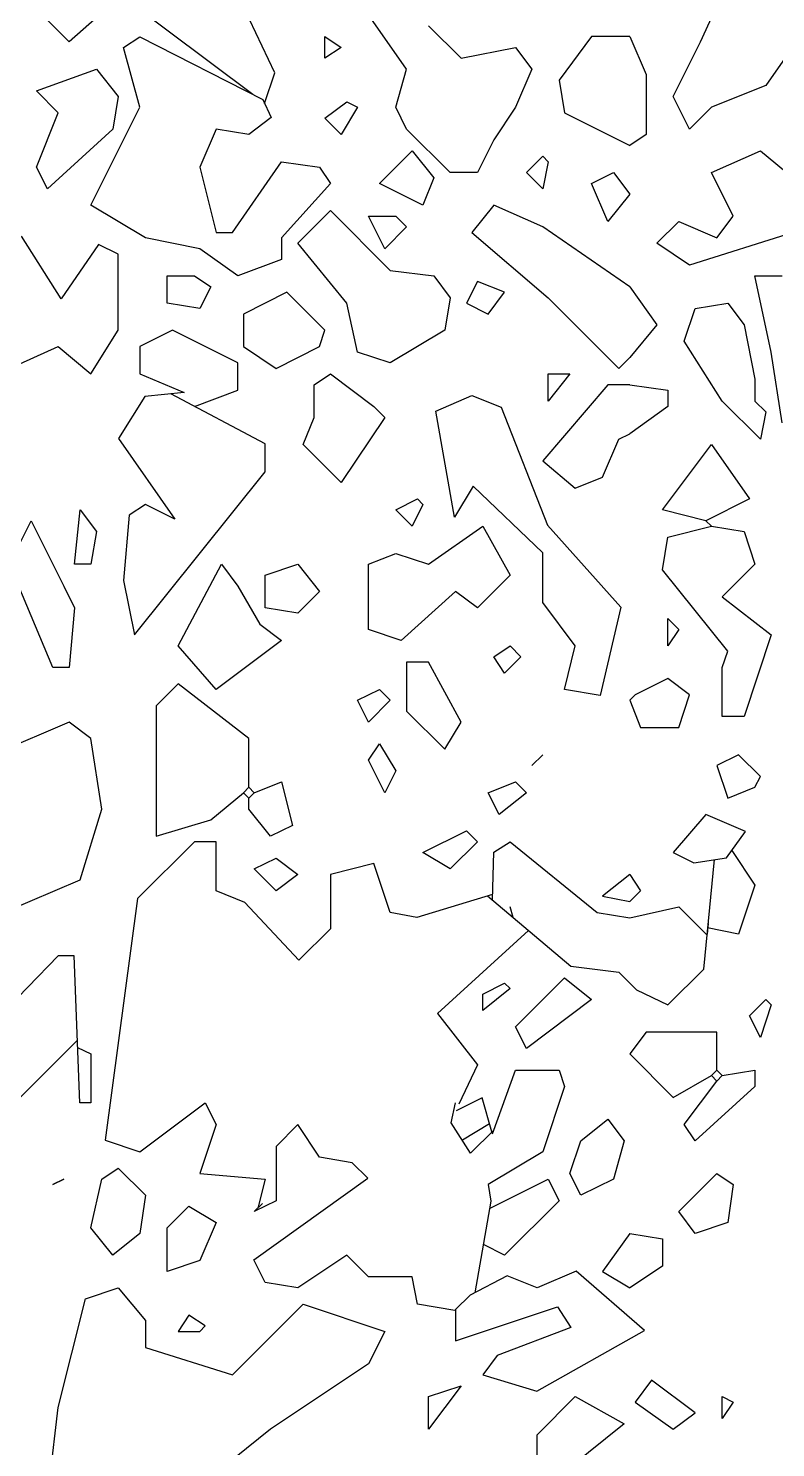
# Model space of a CAD drawing. Header units: millimetres. Extents: x 1211.91 to 1219.54, y 1029.16 to 1038.08.
# Drawn here: x 1216.792 to 1217.155, y 1036.826 to 1037.515 of the extents above; entities that cross this region are included whole.
import ezdxf

# ---------------------------------------------------------------- set-up
doc = ezdxf.new("R2010")
doc.units = ezdxf.units.MM
doc.header["$MEASUREMENT"] = 0
for name, color, linetype in [('Hojas01', 94, 'CONTINUOUS'), ('Hojas02', 62, 'CONTINUOUS'), ('Tronco', 34, 'CONTINUOUS')]:
    doc.layers.add(name, color=color, linetype=linetype)

msp = doc.modelspace()

# ---------------------------------------------------------------- linework, layer by layer
at = {"layer": 'Hojas01', "linetype": 'Continuous'}
for p, q in [((1216.81184, 1037.5081), (1216.78544, 1037.5345)), ((1216.83705, 1037.53054), (1216.81184, 1037.5081)), ((1216.90094, 1037.48263), (1216.83705, 1037.53054)), ((1216.91163, 1037.49319), (1216.89619, 1037.52553)), ((1216.83824, 1037.50546), (1216.84603, 1037.51061)), ((1216.84603, 1037.51061), (1216.90583, 1037.48012)), ((1216.84616, 1037.47642), (1216.83824, 1037.50546)), ((1216.90662, 1037.47827), (1216.91163, 1037.49319)), ((1216.90583, 1037.48012), (1216.90979, 1037.47141)), ((1216.8224, 1037.4289), (1216.84616, 1037.47642)), ((1216.88312, 1037.46586), (1216.8752, 1037.44738)), ((1216.89896, 1037.46322), (1216.88312, 1037.46586)), ((1216.90979, 1037.47141), (1216.89896, 1037.46322)), ((1216.8752, 1037.44738), (1216.88312, 1037.4157)), ((1216.89104, 1037.4157), (1216.9148, 1037.45002)), ((1216.9148, 1037.45002), (1216.93328, 1037.44738)), ((1216.93328, 1037.44738), (1216.93856, 1037.43946)), ((1216.93856, 1037.43946), (1216.9148, 1037.41306)), ((1216.8488, 1037.41306), (1216.8224, 1037.4289)), ((1216.80788, 1037.3835), (1216.78874, 1037.41386)), ((1216.8752, 1037.40778), (1216.8488, 1037.41306)), ((1216.88312, 1037.4157), (1216.89104, 1037.4157)), ((1216.9148, 1037.41306), (1216.9148, 1037.4025)), ((1216.8261, 1037.4099), (1216.80788, 1037.3835)), ((1216.8356, 1037.40514), (1216.8261, 1037.4099)), ((1216.8356, 1037.36818), (1216.8356, 1037.40514)), ((1216.89368, 1037.39458), (1216.8752, 1037.40778)), ((1216.9148, 1037.4025), (1216.89368, 1037.39458)), ((1216.8224, 1037.34706), (1216.8356, 1037.36818)), ((1216.862, 1037.36818), (1216.84616, 1037.36026)), ((1216.89368, 1037.35234), (1216.862, 1037.36818)), ((1216.7828, 1037.3497), (1216.80656, 1037.36026)), ((1216.80656, 1037.36026), (1216.8224, 1037.34706)), ((1216.84616, 1037.36026), (1216.84616, 1037.34706)), ((1216.89368, 1037.33914), (1216.89368, 1037.35234)), ((1216.84616, 1037.34706), (1216.86755, 1037.33796)), ((1216.84854, 1037.33611), (1216.83573, 1037.31565)), ((1216.86755, 1037.33796), (1216.84854, 1037.33611)), ((1216.90688, 1037.31314), (1216.86108, 1037.3373)), ((1216.87256, 1037.33122), (1216.89368, 1037.33914)), ((1216.98965, 1037.32898), (1217.0072, 1037.3365)), ((1217.0072, 1037.3365), (1217.02146, 1037.33083)), ((1216.99875, 1037.2775), (1216.98965, 1037.32898)), ((1217.02146, 1037.33083), (1217.0439, 1037.27367)), ((1216.83573, 1037.31565), (1216.86306, 1037.27658)), ((1216.90688, 1037.29954), (1216.90688, 1037.31314)), ((1216.84352, 1037.22034), (1216.90688, 1037.29954)), ((1217.00773, 1037.29255), (1216.99875, 1037.2775)), ((1217.04152, 1037.26021), (1217.00773, 1037.29255)), ((1216.8488, 1037.2837), (1216.84088, 1037.27842)), ((1216.86306, 1037.27658), (1216.8488, 1037.2837)), ((1216.84088, 1037.27842), (1216.83824, 1037.24674)), ((1217.0439, 1037.27367), (1217.07941, 1037.23381)), ((1217.04152, 1037.23618), (1217.04152, 1037.26021)), ((1216.83824, 1037.24674), (1216.84352, 1037.22034)), ((1217.05736, 1037.21506), (1217.04152, 1037.23618)), ((1217.07941, 1037.23381), (1217.06937, 1037.19104)), ((1217.05208, 1037.19394), (1217.05736, 1037.21506)), ((1217.06937, 1037.19104), (1217.05208, 1037.19394)), ((1216.81184, 1037.1781), (1216.77488, 1037.16226)), ((1216.8224, 1037.17018), (1216.81184, 1037.1781)), ((1216.82768, 1037.13586), (1216.8224, 1037.17018)), ((1217.12072, 1037.13322), (1217.10488, 1037.11474)), ((1217.13986, 1037.12504), (1217.12072, 1037.13322)), ((1217.13075, 1037.11224), (1217.13986, 1037.12504)), ((1216.88312, 1037.12002), (1216.87256, 1037.12002)), ((1216.88312, 1037.09626), (1216.88312, 1037.12002)), ((1217.0171, 1037.09178), (1217.01789, 1037.11488)), ((1217.01789, 1037.11488), (1217.02568, 1037.12002)), ((1217.02568, 1037.12002), (1217.06792, 1037.0857)), ((1217.10488, 1037.11474), (1217.11491, 1037.10973)), ((1217.13326, 1037.1158), (1217.14448, 1037.0989)), ((1216.95968, 1037.10946), (1216.93856, 1037.10418)), ((1216.9676, 1037.0857), (1216.95968, 1037.10946)), ((1217.11491, 1037.10973), (1217.13075, 1037.11224)), ((1217.11967, 1037.05825), (1217.12481, 1037.11131)), ((1216.93856, 1037.10418), (1216.93856, 1037.07778)), ((1216.89711, 1037.09059), (1216.88312, 1037.09626)), ((1217.01723, 1037.09442), (1216.98041, 1037.0832)), ((1217.14448, 1037.0989), (1217.13656, 1037.07514)), ((1216.92325, 1037.06247), (1216.89711, 1037.09059)), ((1217.01473, 1037.09376), (1217.05525, 1037.05957)), ((1217.02727, 1037.0832), (1217.02568, 1037.08834)), ((1217.08376, 1037.08306), (1217.10752, 1037.08834)), ((1217.10752, 1037.08834), (1217.12125, 1037.07462)), ((1216.98041, 1037.0832), (1216.9676, 1037.0857)), ((1217.06792, 1037.0857), (1217.08376, 1037.08306)), ((1217.12178, 1037.08029), (1217.12125, 1037.07514)), ((1216.93856, 1037.07778), (1216.92325, 1037.06247)), ((1217.03466, 1037.07699), (1216.99044, 1037.03673)), ((1217.13656, 1037.07514), (1217.12151, 1037.07818)), ((1217.05525, 1037.05957), (1217.07848, 1037.05666)), ((1217.07848, 1037.05666), (1217.08706, 1037.04808)), ((1217.10224, 1037.04082), (1217.11967, 1037.05825)), ((1217.08706, 1037.04808), (1217.10224, 1037.04082)), ((1216.99044, 1037.03673), (1217.00984, 1037.01178)), ((1217.00984, 1037.01178), (1217.00087, 1036.99264)), ((1217.0171, 1036.97826), (1217.02832, 1037.00914)), ((1217.02832, 1037.00914), (1217.04944, 1037.00914)), ((1217.04944, 1037.00914), (1217.05208, 1037.00122)), ((1217.05208, 1037.00122), (1217.04152, 1036.96954)), ((1216.99717, 1036.98354), (1216.99928, 1036.9933)), ((1217.01222, 1036.99581), (1216.99955, 1036.98948)), ((1217.01684, 1036.97918), (1217.01222, 1036.99581)), ((1217.00654, 1036.96888), (1216.99717, 1036.98354)), ((1217.01578, 1036.98314), (1217.00258, 1036.97522)), ((1217.01776, 1036.9801), (1217.00654, 1036.96888)), ((1217.04152, 1036.96954), (1217.01512, 1036.9537)), ((1217.01565, 1036.94209), (1217.04416, 1036.95634)), ((1217.04416, 1036.95634), (1217.04944, 1036.94578)), ((1217.01512, 1036.9537), (1217.01631, 1036.94552)), ((1217.01631, 1036.94552), (1217.00865, 1036.90117)), ((1217.04944, 1036.94578), (1217.02304, 1036.91938)), ((1217.02304, 1036.91938), (1217.01275, 1036.92453)), ((1217.02423, 1036.90935), (1217.00628, 1036.89998)), ((1217.03888, 1036.90354), (1217.02423, 1036.90935)), ((1217.05776, 1036.9116), (1217.03888, 1036.90354)), ((1217.09089, 1036.88282), (1217.05776, 1036.9116)), ((1216.99928, 1036.89298), (1217.00628, 1036.89998)), ((1216.99928, 1036.8778), (1217.04865, 1036.8943)), ((1217.04865, 1036.8943), (1217.05525, 1036.88427)), ((1216.99928, 1036.89298), (1216.99928, 1036.8778)), ((1217.05525, 1036.88427), (1217.01948, 1036.87068)), ((1217.03875, 1036.85338), (1217.09089, 1036.88282)), ((1217.01948, 1036.87068), (1217.01248, 1036.8613)), ((1217.01248, 1036.8613), (1217.03875, 1036.85338))]:
    msp.add_line(p, q, dxfattribs=at)
at = {"layer": 'Hojas02', "linetype": 'Continuous'}
for p, q in [((1217.11808, 1037.5081), (1217.13128, 1037.53714)), ((1216.97552, 1037.4949), (1216.95704, 1037.5213)), ((1216.98608, 1037.51602), (1217.00192, 1037.50018)), ((1216.93592, 1037.50018), (1216.93592, 1037.51074)), ((1216.93592, 1037.51074), (1216.94384, 1037.50546)), ((1217.06528, 1037.51074), (1217.04944, 1037.48962)), ((1217.08376, 1037.51074), (1217.06528, 1037.51074)), ((1217.08376, 1037.51074), (1217.09168, 1037.49226)), ((1217.10488, 1037.4817), (1217.11808, 1037.5081)), ((1217.16824, 1037.51338), (1217.14976, 1037.48698)), ((1216.94384, 1037.50546), (1216.93592, 1037.50018)), ((1217.00192, 1037.50018), (1217.02832, 1037.50546)), ((1217.02832, 1037.50546), (1217.03624, 1037.4949)), ((1216.796, 1037.48434), (1216.82504, 1037.4949)), ((1216.82504, 1037.4949), (1216.8356, 1037.4817)), ((1216.97024, 1037.47642), (1216.97552, 1037.4949)), ((1217.03624, 1037.4949), (1217.02832, 1037.47642)), ((1217.04944, 1037.48962), (1217.05208, 1037.47378)), ((1217.09168, 1037.49226), (1217.09168, 1037.46322)), ((1217.14976, 1037.48698), (1217.12336, 1037.47642)), ((1216.80656, 1037.47378), (1216.796, 1037.48434)), ((1216.8356, 1037.4817), (1216.83296, 1037.46586)), ((1217.1128, 1037.46586), (1217.10488, 1037.4817)), ((1216.796, 1037.44738), (1216.80656, 1037.47378)), ((1216.93592, 1037.47114), (1216.94648, 1037.47906)), ((1216.95176, 1037.47642), (1216.94384, 1037.46322)), ((1216.94648, 1037.47906), (1216.95176, 1037.47642)), ((1216.97552, 1037.46586), (1216.97024, 1037.47642)), ((1217.02832, 1037.47642), (1217.01776, 1037.46058)), ((1217.05208, 1037.47378), (1217.08376, 1037.45794)), ((1217.12336, 1037.47642), (1217.1128, 1037.46586)), ((1216.83296, 1037.46586), (1216.80128, 1037.43682)), ((1216.94384, 1037.46322), (1216.93592, 1037.47114)), ((1216.99664, 1037.44474), (1216.97552, 1037.46586)), ((1217.01776, 1037.46058), (1217.00984, 1037.44474)), ((1217.09168, 1037.46322), (1217.08376, 1037.45794)), ((1216.96232, 1037.43946), (1216.97816, 1037.4553)), ((1216.97816, 1037.4553), (1216.98872, 1037.4421)), ((1217.0336, 1037.44474), (1217.04152, 1037.45266)), ((1217.04152, 1037.45266), (1217.04416, 1037.45002)), ((1217.12336, 1037.44474), (1217.14712, 1037.4553)), ((1217.14712, 1037.4553), (1217.16296, 1037.4421)), ((1216.80128, 1037.43682), (1216.796, 1037.44738)), ((1217.04416, 1037.45002), (1217.04152, 1037.43682)), ((1216.98344, 1037.4289), (1216.96232, 1037.43946)), ((1216.98872, 1037.4421), (1216.98344, 1037.4289)), ((1217.00984, 1037.44474), (1216.99664, 1037.44474)), ((1217.04152, 1037.43682), (1217.0336, 1037.44474)), ((1217.06528, 1037.43946), (1217.07584, 1037.44474)), ((1217.0732, 1037.42098), (1217.06528, 1037.43946)), ((1217.07584, 1037.44474), (1217.08376, 1037.43418)), ((1217.13392, 1037.42362), (1217.12336, 1037.44474)), ((1217.08376, 1037.43418), (1217.0732, 1037.42098)), ((1216.92272, 1037.41042), (1216.93856, 1037.42626)), ((1216.93856, 1037.42626), (1216.9676, 1037.39722)), ((1217.01776, 1037.4289), (1217.0072, 1037.4157)), ((1217.04152, 1037.41834), (1217.01776, 1037.4289)), ((1216.96496, 1037.40778), (1216.95704, 1037.42362)), ((1216.95704, 1037.42362), (1216.97024, 1037.42362)), ((1216.97552, 1037.41834), (1216.96496, 1037.40778)), ((1216.97024, 1037.42362), (1216.97552, 1037.41834)), ((1217.08376, 1037.3893), (1217.04152, 1037.41834)), ((1217.09696, 1037.41042), (1217.10752, 1037.42098)), ((1217.10752, 1037.42098), (1217.126, 1037.41306)), ((1217.126, 1037.41306), (1217.13392, 1037.42362)), ((1217.0072, 1037.4157), (1217.04416, 1037.38402)), ((1217.16296, 1037.4157), (1217.1128, 1037.39986)), ((1216.94648, 1037.38138), (1216.92272, 1037.41042)), ((1217.1128, 1037.39986), (1217.09696, 1037.41042)), ((1216.9676, 1037.39722), (1216.98872, 1037.39458)), ((1216.85936, 1037.38138), (1216.85936, 1037.39458)), ((1216.85936, 1037.39458), (1216.87256, 1037.39458)), ((1216.87256, 1037.39458), (1216.88048, 1037.3893)), ((1216.98872, 1037.39458), (1216.99664, 1037.38402)), ((1217.00984, 1037.39194), (1217.00456, 1037.38138)), ((1217.02304, 1037.38666), (1217.00984, 1037.39194)), ((1217.1524, 1037.35762), (1217.14448, 1037.39458)), ((1217.14448, 1037.39458), (1217.15768, 1037.39458)), ((1216.88048, 1037.3893), (1216.8752, 1037.37874)), ((1216.91744, 1037.38666), (1216.89632, 1037.3761)), ((1216.93592, 1037.36818), (1216.91744, 1037.38666)), ((1216.99664, 1037.38402), (1216.994, 1037.36818)), ((1217.01512, 1037.3761), (1217.02304, 1037.38666)), ((1217.04416, 1037.38402), (1217.07848, 1037.3497)), ((1217.08376, 1037.3893), (1217.09696, 1037.37082)), ((1216.8752, 1037.37874), (1216.85936, 1037.38138)), ((1216.95176, 1037.35762), (1216.94648, 1037.38138)), ((1217.00456, 1037.38138), (1217.01512, 1037.3761)), ((1217.11016, 1037.3629), (1217.11544, 1037.37874)), ((1217.11544, 1037.37874), (1217.13128, 1037.38138)), ((1217.13128, 1037.38138), (1217.1392, 1037.37082)), ((1216.89632, 1037.3761), (1216.89632, 1037.36026)), ((1217.09696, 1037.37082), (1217.08376, 1037.35498)), ((1217.1392, 1037.37082), (1217.14448, 1037.34442)), ((1216.93328, 1037.36026), (1216.93592, 1037.36818)), ((1216.994, 1037.36818), (1216.9676, 1037.35234)), ((1217.12864, 1037.33386), (1217.11016, 1037.3629)), ((1216.89632, 1037.36026), (1216.91216, 1037.3497)), ((1216.91216, 1037.3497), (1216.93328, 1037.36026)), ((1216.9676, 1037.35234), (1216.95176, 1037.35762)), ((1217.15768, 1037.3233), (1217.1524, 1037.35762)), ((1217.07848, 1037.3497), (1217.08376, 1037.35498)), ((1216.93064, 1037.34178), (1216.93856, 1037.34706)), ((1216.93856, 1037.34706), (1216.95968, 1037.33122)), ((1217.05472, 1037.34706), (1217.04416, 1037.33386)), ((1217.04416, 1037.33386), (1217.04416, 1037.34706)), ((1217.04416, 1037.34706), (1217.05472, 1037.34706)), ((1217.14448, 1037.34442), (1217.14448, 1037.33386)), ((1216.93064, 1037.32594), (1216.93064, 1037.34178)), ((1217.0732, 1037.34178), (1217.04152, 1037.30482)), ((1217.08376, 1037.34178), (1217.0732, 1037.34178)), ((1217.08376, 1037.34178), (1217.10224, 1037.33914)), ((1217.10224, 1037.33914), (1217.10224, 1037.33122)), ((1216.95968, 1037.33122), (1216.96496, 1037.32594)), ((1217.10224, 1037.33122), (1217.08376, 1037.31802)), ((1217.14712, 1037.31538), (1217.12864, 1037.33386)), ((1217.14448, 1037.33386), (1217.14976, 1037.32858)), ((1217.14976, 1037.32858), (1217.14712, 1037.31538)), ((1216.92536, 1037.31274), (1216.93064, 1037.32594)), ((1216.96496, 1037.32594), (1216.94384, 1037.29426)), ((1217.07056, 1037.2969), (1217.07848, 1037.31538)), ((1217.07848, 1037.31538), (1217.08376, 1037.31802)), ((1216.94384, 1037.29426), (1216.92536, 1037.31274)), ((1217.0996, 1037.28106), (1217.12336, 1037.31274)), ((1217.12336, 1037.31274), (1217.14184, 1037.28634)), ((1217.04152, 1037.30482), (1217.05736, 1037.29162)), ((1217.05736, 1037.29162), (1217.07056, 1037.2969)), ((1216.81448, 1037.25466), (1216.81712, 1037.28106)), ((1216.81712, 1037.28106), (1216.82504, 1037.2705)), ((1216.97024, 1037.28106), (1216.9808, 1037.28634)), ((1216.97816, 1037.27314), (1216.97024, 1037.28106)), ((1216.98344, 1037.2837), (1216.97816, 1037.27314)), ((1216.9808, 1037.28634), (1216.98344, 1037.2837)), ((1217.12072, 1037.27578), (1217.0996, 1037.28106)), ((1217.14184, 1037.28634), (1217.12072, 1037.27578)), ((1216.7828, 1037.25466), (1216.79336, 1037.27578)), ((1216.79336, 1037.27578), (1216.8092, 1037.2441)), ((1216.98608, 1037.25466), (1217.01248, 1037.27314)), ((1217.01248, 1037.27314), (1217.02568, 1037.24938)), ((1217.10224, 1037.26786), (1217.12336, 1037.27314)), ((1217.12336, 1037.27314), (1217.12072, 1037.27578)), ((1217.12336, 1037.27314), (1217.1392, 1037.2705)), ((1216.82504, 1037.2705), (1216.8224, 1037.25466)), ((1217.0996, 1037.25202), (1217.10224, 1037.26786)), ((1217.1392, 1037.2705), (1217.14448, 1037.25466)), ((1216.95704, 1037.25466), (1216.97024, 1037.25994)), ((1216.97024, 1037.25994), (1216.98608, 1037.25466)), ((1216.80392, 1037.2045), (1216.7828, 1037.25466)), ((1216.8224, 1037.25466), (1216.81448, 1037.25466)), ((1216.86464, 1037.21506), (1216.88576, 1037.25466)), ((1216.88576, 1037.25466), (1216.89368, 1037.2441)), ((1216.90688, 1037.24938), (1216.92272, 1037.25466)), ((1216.92272, 1037.25466), (1216.93328, 1037.24146)), ((1216.95704, 1037.22298), (1216.95704, 1037.25466)), ((1217.14448, 1037.25466), (1217.12864, 1037.23882)), ((1216.90688, 1037.23354), (1216.90688, 1037.24938)), ((1217.02568, 1037.24938), (1217.00984, 1037.23354)), ((1217.13128, 1037.21242), (1217.0996, 1037.25202)), ((1216.8092, 1037.2441), (1216.81448, 1037.23354)), ((1216.89368, 1037.2441), (1216.90424, 1037.22562)), ((1216.93328, 1037.24146), (1216.92272, 1037.2309)), ((1216.99928, 1037.24146), (1216.97288, 1037.2177)), ((1217.00984, 1037.23354), (1216.99928, 1037.24146)), ((1217.12864, 1037.23882), (1217.1524, 1037.22034)), ((1216.81448, 1037.23354), (1216.81184, 1037.2045)), ((1216.92272, 1037.2309), (1216.90688, 1037.23354)), ((1216.90424, 1037.22562), (1216.9148, 1037.2177)), ((1217.10224, 1037.21506), (1217.10224, 1037.22826)), ((1217.10224, 1037.22826), (1217.10752, 1037.22298)), ((1216.97288, 1037.2177), (1216.95704, 1037.22298)), ((1217.10752, 1037.22298), (1217.10224, 1037.21506)), ((1217.1524, 1037.22034), (1217.1392, 1037.18074)), ((1216.88312, 1037.19394), (1216.86464, 1037.21506)), ((1216.9148, 1037.2177), (1216.88312, 1037.19394)), ((1217.01776, 1037.20978), (1217.02568, 1037.21506)), ((1217.02568, 1037.21506), (1217.03096, 1037.20978)), ((1217.12864, 1037.2045), (1217.13128, 1037.21242)), ((1216.81184, 1037.2045), (1216.80392, 1037.2045)), ((1216.98608, 1037.20714), (1216.97552, 1037.20714)), ((1216.97552, 1037.20714), (1216.97552, 1037.18338)), ((1217.00192, 1037.1781), (1216.98608, 1037.20714)), ((1217.02304, 1037.20186), (1217.01776, 1037.20978)), ((1217.03096, 1037.20978), (1217.02304, 1037.20186)), ((1217.12864, 1037.18074), (1217.12864, 1037.2045)), ((1217.10224, 1037.19922), (1217.0864, 1037.1913)), ((1217.1128, 1037.1913), (1217.10224, 1037.19922)), ((1216.86464, 1037.19658), (1216.85408, 1037.18602)), ((1216.89896, 1037.17018), (1216.86464, 1037.19658)), ((1216.95176, 1037.18866), (1216.96232, 1037.19394)), ((1216.96232, 1037.19394), (1216.9676, 1037.18866)), ((1217.0864, 1037.1913), (1217.08376, 1037.18866)), ((1217.10752, 1037.17546), (1217.1128, 1037.1913)), ((1216.85408, 1037.18602), (1216.85408, 1037.12266)), ((1216.95704, 1037.1781), (1216.95176, 1037.18866)), ((1216.9676, 1037.18866), (1216.95704, 1037.1781)), ((1217.08376, 1037.18866), (1217.08904, 1037.17546)), ((1216.97552, 1037.18338), (1216.994, 1037.1649)), ((1216.994, 1037.1649), (1217.00192, 1037.1781)), ((1217.1392, 1037.18074), (1217.12864, 1037.18074)), ((1216.89896, 1037.14642), (1216.89896, 1037.17018)), ((1217.08904, 1037.17546), (1217.10752, 1037.17546)), ((1216.95704, 1037.15962), (1216.96232, 1037.16754)), ((1216.96232, 1037.16754), (1216.97024, 1037.15434)), ((1216.96496, 1037.14378), (1216.95704, 1037.15962)), ((1217.04152, 1037.16226), (1217.03624, 1037.15698)), ((1217.03624, 1037.15698), (1217.04152, 1037.16226)), ((1217.13656, 1037.16226), (1217.126, 1037.15698)), ((1217.126, 1037.15698), (1217.13128, 1037.14114)), ((1217.14712, 1037.1517), (1217.13656, 1037.16226)), ((1216.9016, 1037.14378), (1216.9148, 1037.14906)), ((1216.9148, 1037.14906), (1216.92008, 1037.12794)), ((1216.97024, 1037.15434), (1216.96496, 1037.14378)), ((1217.01512, 1037.14378), (1217.02832, 1037.14906)), ((1217.02832, 1037.14906), (1217.0336, 1037.14378)), ((1217.14448, 1037.14642), (1217.14712, 1037.1517)), ((1216.88048, 1037.13058), (1216.89632, 1037.14378)), ((1216.89896, 1037.14642), (1216.89632, 1037.14378)), ((1216.89896, 1037.14114), (1216.89632, 1037.14378)), ((1216.9016, 1037.14378), (1216.89896, 1037.14642)), ((1216.9016, 1037.14378), (1216.89896, 1037.14114)), ((1217.0204, 1037.13322), (1217.01512, 1037.14378)), ((1217.0336, 1037.14378), (1217.0204, 1037.13322)), ((1217.13128, 1037.14114), (1217.14448, 1037.14642)), ((1216.89896, 1037.13586), (1216.89896, 1037.14114)), ((1216.90952, 1037.12266), (1216.89896, 1037.13586)), ((1216.85408, 1037.12266), (1216.88048, 1037.13058)), ((1216.92008, 1037.12794), (1216.90952, 1037.12266)), ((1216.98344, 1037.11474), (1217.00456, 1037.1253)), ((1217.00456, 1037.1253), (1217.00984, 1037.12002)), ((1216.99664, 1037.10682), (1216.98344, 1037.11474)), ((1217.00984, 1037.12002), (1216.99664, 1037.10682)), ((1216.9016, 1037.10682), (1216.91216, 1037.1121)), ((1216.91216, 1037.1121), (1216.92272, 1037.10418)), ((1216.91216, 1037.09626), (1216.9016, 1037.10682)), ((1216.92272, 1037.10418), (1216.91216, 1037.09626)), ((1217.08376, 1037.10418), (1217.07056, 1037.09362)), ((1217.08376, 1037.10418), (1217.08904, 1037.09626)), ((1217.08904, 1037.09626), (1217.08376, 1037.09098)), ((1217.07056, 1037.09362), (1217.08376, 1037.09098)), ((1217.02832, 1037.03026), (1217.05208, 1037.05402)), ((1217.05208, 1037.05402), (1217.06528, 1037.04346)), ((1217.01248, 1037.0461), (1217.02304, 1037.05138)), ((1217.02568, 1037.04874), (1217.01248, 1037.03818)), ((1217.01248, 1037.03818), (1217.01248, 1037.0461)), ((1217.02304, 1037.05138), (1217.02568, 1037.04874)), ((1217.06528, 1037.04346), (1217.0336, 1037.0197)), ((1217.14184, 1037.03554), (1217.14976, 1037.04346)), ((1217.1524, 1037.04082), (1217.14712, 1037.02498)), ((1217.14976, 1037.04346), (1217.1524, 1037.04082)), ((1217.14712, 1037.02498), (1217.14184, 1037.03554)), ((1217.0336, 1037.0197), (1217.02832, 1037.03026)), ((1217.09168, 1037.02762), (1217.08376, 1037.01706)), ((1217.126, 1037.02762), (1217.09168, 1037.02762)), ((1217.126, 1037.00914), (1217.126, 1037.02762)), ((1217.08376, 1037.01706), (1217.10488, 1036.99594)), ((1217.10488, 1036.99594), (1217.12336, 1037.0065)), ((1217.126, 1037.00914), (1217.12336, 1037.0065)), ((1217.126, 1037.00386), (1217.12336, 1037.0065)), ((1217.12864, 1037.0065), (1217.126, 1037.00914)), ((1217.12864, 1037.0065), (1217.126, 1037.00386)), ((1217.12864, 1037.0065), (1217.14448, 1037.00914)), ((1217.14448, 1037.00914), (1217.14448, 1037.00122)), ((1217.11016, 1036.98274), (1217.126, 1037.00386)), ((1217.14448, 1037.00122), (1217.11544, 1036.97482)), ((1217.06, 1036.97482), (1217.0732, 1036.98538)), ((1217.0732, 1036.98538), (1217.08112, 1036.97482)), ((1217.11544, 1036.97482), (1217.11016, 1036.98274)), ((1217.05472, 1036.95898), (1217.06, 1036.97482)), ((1217.08112, 1036.97482), (1217.07584, 1036.95634)), ((1217.06, 1036.94842), (1217.05472, 1036.95898)), ((1217.07584, 1036.95634), (1217.06, 1036.94842)), ((1217.10752, 1036.9405), (1217.126, 1036.95898)), ((1217.126, 1036.95898), (1217.13392, 1036.9537)), ((1217.13392, 1036.9537), (1217.13128, 1036.93522)), ((1217.11544, 1036.92994), (1217.10752, 1036.9405)), ((1217.08376, 1036.92994), (1217.07056, 1036.91146)), ((1217.08376, 1036.92994), (1217.0996, 1036.9273)), ((1217.13128, 1036.93522), (1217.11544, 1036.92994)), ((1217.0996, 1036.9273), (1217.0996, 1036.9141)), ((1217.07056, 1036.91146), (1217.08376, 1036.90354)), ((1217.0996, 1036.9141), (1217.08376, 1036.90354)), ((1217.00192, 1036.85602), (1216.98608, 1036.8349)), ((1216.98608, 1036.85074), (1217.00192, 1036.85602)), ((1217.09432, 1036.85866), (1217.0864, 1036.8481)), ((1217.11544, 1036.84282), (1217.09432, 1036.85866)), ((1216.98608, 1036.8349), (1216.98608, 1036.85074)), ((1217.03888, 1036.83226), (1217.05736, 1036.85074)), ((1217.05736, 1036.85074), (1217.08112, 1036.83754)), ((1217.0864, 1036.8481), (1217.10488, 1036.8349)), ((1217.12864, 1036.84018), (1217.12864, 1036.85074)), ((1217.12864, 1036.85074), (1217.13392, 1036.8481)), ((1217.13392, 1036.8481), (1217.12864, 1036.84018)), ((1217.10488, 1036.8349), (1217.11544, 1036.84282)), ((1217.03888, 1036.81906), (1217.03888, 1036.83226)), ((1217.08112, 1036.83754), (1217.05472, 1036.81642))]:
    msp.add_line(p, q, dxfattribs=at)
at = {"layer": 'Tronco', "linetype": 'Continuous'}
for p, q in [((1216.81712, 1037.10154), (1216.82768, 1037.13586)), ((1216.87256, 1037.12002), (1216.84497, 1037.09244)), ((1216.78082, 1037.08597), (1216.81712, 1037.10154)), ((1216.84497, 1037.09244), (1216.82927, 1036.97522)), ((1216.80656, 1037.06458), (1216.70624, 1036.96162)), ((1216.81422, 1037.06458), (1216.80656, 1037.06458)), ((1216.81699, 1036.9933), (1216.81422, 1037.06458)), ((1216.76987, 1036.97773), (1216.8158, 1037.02366)), ((1216.81593, 1037.02023), (1216.8224, 1037.01706)), ((1216.8224, 1037.01706), (1216.8224, 1036.9933)), ((1216.8224, 1036.9933), (1216.81699, 1036.9933)), ((1216.84616, 1036.96954), (1216.87784, 1036.9933)), ((1216.87784, 1036.9933), (1216.88312, 1036.98274)), ((1216.88312, 1036.98274), (1216.8752, 1036.95898)), ((1216.92272, 1036.98274), (1216.91216, 1036.97218)), ((1216.93328, 1036.9669), (1216.92272, 1036.98274)), ((1216.82927, 1036.97522), (1216.84616, 1036.96954)), ((1216.91216, 1036.97218), (1216.91216, 1036.94578)), ((1216.94912, 1036.96426), (1216.93328, 1036.9669)), ((1216.95665, 1036.95674), (1216.94912, 1036.96426)), ((1216.8092, 1036.95634), (1216.80392, 1036.9537)), ((1216.80392, 1036.9537), (1216.8092, 1036.95634)), ((1216.8224, 1036.93258), (1216.82768, 1036.95634)), ((1216.82768, 1036.95634), (1216.8356, 1036.96162)), ((1216.8356, 1036.96162), (1216.8488, 1036.94842)), ((1216.8752, 1036.95898), (1216.90688, 1036.95634)), ((1216.90147, 1036.91714), (1216.95665, 1036.95674)), ((1216.90688, 1036.95634), (1216.90332, 1036.94222)), ((1216.8488, 1036.94842), (1216.84616, 1036.92994)), ((1216.85936, 1036.93258), (1216.86992, 1036.94314)), ((1216.86992, 1036.94314), (1216.88312, 1036.93522)), ((1216.91216, 1036.94578), (1216.9016, 1036.9405)), ((1216.90556, 1036.94446), (1216.9016, 1036.9405)), ((1216.83296, 1036.91938), (1216.8224, 1036.93258)), ((1216.84616, 1036.92994), (1216.83296, 1036.91938)), ((1216.85936, 1036.91146), (1216.85936, 1036.93258)), ((1216.88312, 1036.93522), (1216.8752, 1036.91674)), ((1216.8752, 1036.91674), (1216.85936, 1036.91146)), ((1216.90688, 1036.90618), (1216.90147, 1036.91714)), ((1216.94648, 1036.91938), (1216.92272, 1036.90354)), ((1216.95704, 1036.90882), (1216.94648, 1036.91938)), ((1216.97816, 1036.90882), (1216.95704, 1036.90882)), ((1216.9808, 1036.89562), (1216.97816, 1036.90882)), ((1216.81976, 1036.89826), (1216.8356, 1036.90354)), ((1216.8356, 1036.90354), (1216.8488, 1036.8877)), ((1216.92272, 1036.90354), (1216.90688, 1036.90618)), ((1216.80656, 1036.84546), (1216.81976, 1036.89826)), ((1216.89104, 1036.8613), (1216.92536, 1036.89562)), ((1216.92536, 1036.89562), (1216.96496, 1036.88242)), ((1216.99889, 1036.89259), (1216.9808, 1036.89562)), ((1216.8488, 1036.8877), (1216.8488, 1036.8745)), ((1216.86992, 1036.89034), (1216.86464, 1036.88242)), ((1216.87784, 1036.88506), (1216.86992, 1036.89034)), ((1216.86464, 1036.88242), (1216.8752, 1036.88242)), ((1216.8752, 1036.88242), (1216.87784, 1036.88506)), ((1216.96496, 1036.88242), (1216.95704, 1036.86658)), ((1216.8488, 1036.8745), (1216.89104, 1036.8613)), ((1216.95704, 1036.86658), (1216.90952, 1036.8349)), ((1216.796, 1036.75834), (1216.80656, 1036.84546)), ((1216.90952, 1036.8349), (1216.80392, 1036.75042))]:
    msp.add_line(p, q, dxfattribs=at)

doc.saveas('drawing.dxf')
